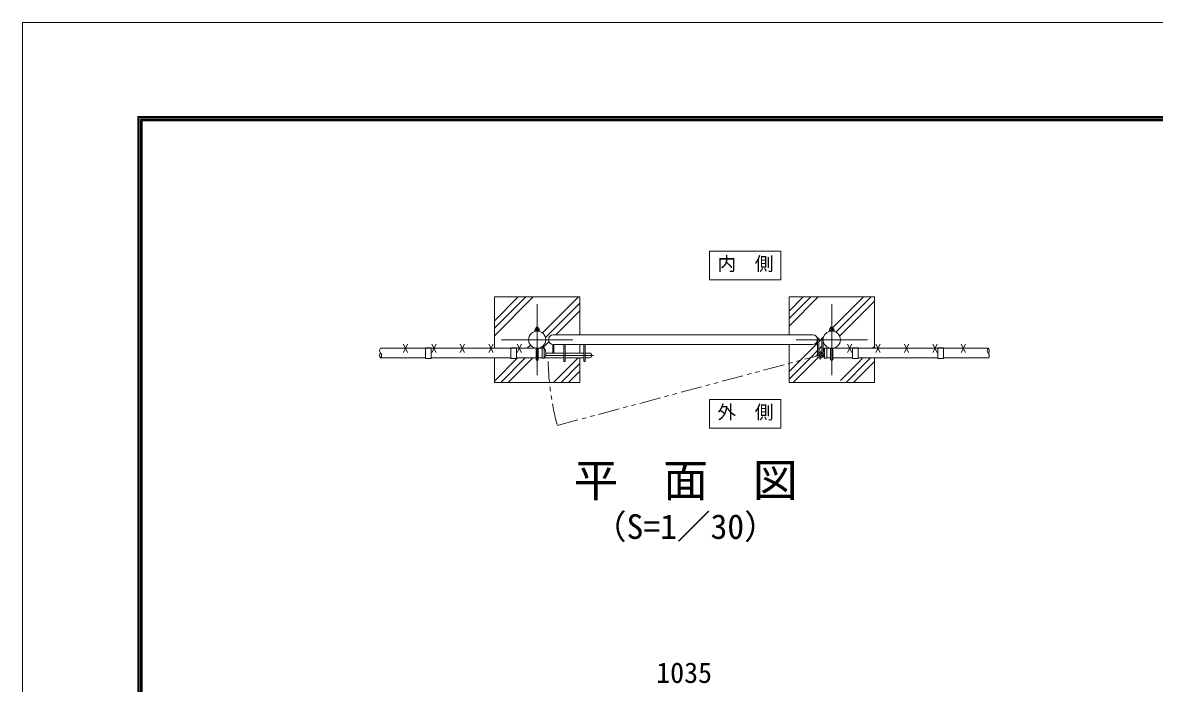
# Model space of a CAD drawing. Units: millimetres, scale not verified. Extents: x -6300 to 6300, y -4455 to 4455.
# Drawn here: x -6300 to -2324, y 2133 to 4455 of the extents above; entities that cross this region are included whole.
import ezdxf
from ezdxf.enums import TextEntityAlignment as Align

# ---------------------------------------------------------------- set-up
doc = ezdxf.new("R2010")
doc.units = ezdxf.units.MM
doc.header["$LTSCALE"] = 30
for name, pattern in [('DASHED', [7.5, 6, -1.5]), ('USER1', [50.8, 31.75, -6.35, 6.35, -6.35]), ('USER2', [5, 2.5, -0.5, 0.5, -0.5, 0.5, -0.5])]:
    doc.linetypes.add(name, pattern=pattern)
for name, color, linetype, lineweight in [('0-0_D-DCR-HCH', 7, 'Continuous', 9), ('0-1_D-STR1', 1, 'Continuous', 18), ('0-2_D-STR3', 3, 'Continuous', 13), ('0-3_D-BMK', 2, 'USER1', 13), ('0-4_D-STR4', 7, 'Continuous', 9), ('0-6_D-STR-TXT', 7, 'Continuous', 9), ('0-7_D-STR-DIM', 7, 'Continuous', 9), ('0-9_D-TTL-TXT', 7, 'Continuous', 18), ('0-A_D-TTL', 7, 'Continuous', 9)]:
    doc.layers.add(name, color=color, linetype=linetype, lineweight=lineweight)
doc.styles.add('ＭＳ ゴシック', font='')
doc.styles.get('ＭＳ ゴシック').set_extended_font_data('MS Gothic')

msp = doc.modelspace()

# ---------------------------------------------------------------- linework, layer by layer
at = {"layer": '0-0_D-DCR-HCH'}
for p, q in [((-4642.24, 3354.59), (-4505.91, 3490.91)), ((-4642.24, 3381.1), (-4532.43, 3490.91)), ((-4642.24, 3407.62), (-4558.95, 3490.91)), ((-4473.27, 3364.46), (-4346.82, 3490.91)), ((-4463, 3348.21), (-4342.24, 3468.97)), ((-3607.24, 3388.36), (-3504.69, 3490.91)), ((-3607.24, 3414.88), (-3531.21, 3490.91)), ((-3607.24, 3441.4), (-3557.72, 3490.91)), ((-3453.33, 3383.18), (-3345.59, 3490.91)), ((-3442.63, 3367.36), (-3319.08, 3490.91)), ((-3429.9, 3353.57), (-3307.24, 3476.23)), ((-4426.78, 3357.91), (-4342.24, 3442.45)), ((-3490.59, 3345.91), (-3485.79, 3350.72)), ((-3467, 3369.5), (-3464.74, 3371.76)), ((-4527.07, 3310.66), (-4515.74, 3321.99)), ((-4500.55, 3310.66), (-4499.54, 3311.68)), ((-4473.53, 3311.16), (-4450.87, 3333.82)), ((-3502.99, 3307), (-3491.99, 3318)), ((-3313.71, 3310.66), (-3307.24, 3317.13)), ((-4642.24, 3195.49), (-4561.07, 3276.66)), ((-4620.3, 3190.91), (-4534.55, 3276.66)), ((-4593.78, 3190.91), (-4508.03, 3276.66)), ((-4434.68, 3190.91), (-4347.93, 3277.66)), ((-3592.56, 3190.91), (-3504.07, 3279.4)), ((-4408.17, 3190.91), (-4342.24, 3256.84)), ((-4381.65, 3190.91), (-4342.24, 3230.32))]:
    msp.add_line(p, q, dxfattribs=at)
for points in [[(-3502.99, 3333.51), (-3495.59, 3340.91), (-3491.99, 3344.51)], [(-3607.24, 3229.26), (-3568.62, 3267.88), (-3507.49, 3329.01)], [(-3607.24, 3202.75), (-3532.42, 3277.57), (-3507.49, 3302.5)], [(-3426.99, 3197.38), (-3363.46, 3260.91), (-3347.71, 3276.66)], [(-3406.94, 3190.91), (-3336.94, 3260.91), (-3321.19, 3276.66)], [(-3380.43, 3190.91), (-3310.43, 3260.91), (-3307.24, 3264.1)]]:
    msp.add_lwpolyline(points, dxfattribs=at)
at = {"layer": '0-1_D-STR1'}
for p, q in [((-4435.49, 3357.91), (-3524.49, 3357.91)), ((-5042.24, 3310.66), (-4884.74, 3310.66)), ((-4864.74, 3310.66), (-4584.74, 3310.66)), ((-4564.74, 3310.66), (-4496.24, 3310.66)), ((-4488.24, 3310.66), (-4475.24, 3310.66)), ((-4466.91, 3311.16), (-4475.24, 3311.16)), ((-4475.24, 3311.16), (-4475.24, 3276.16)), ((-4467.24, 3311.16), (-4467.24, 3276.16)), ((-4435.49, 3323.91), (-3524.49, 3323.91)), ((-3482.58, 3311.16), (-3474.24, 3311.16)), ((-3482.24, 3311.16), (-3482.24, 3276.16)), ((-3474.24, 3311.16), (-3474.24, 3276.16)), ((-3461.24, 3310.66), (-3474.24, 3310.66)), ((-3384.74, 3310.66), (-3426.99, 3310.66)), ((-3084.74, 3310.66), (-3364.74, 3310.66)), ((-2907.24, 3310.66), (-3064.74, 3310.66)), ((-5042.24, 3276.66), (-4884.74, 3276.66)), ((-4864.74, 3276.66), (-4584.74, 3276.66)), ((-4564.74, 3276.66), (-4496.24, 3276.66)), ((-4488.24, 3276.66), (-4475.24, 3276.66)), ((-4466.91, 3276.16), (-4475.24, 3276.16)), ((-3482.58, 3276.16), (-3474.24, 3276.16)), ((-3461.24, 3276.66), (-3474.24, 3276.66)), ((-3384.74, 3276.66), (-3453.24, 3276.66)), ((-3084.74, 3276.66), (-3364.74, 3276.66)), ((-2907.24, 3276.66), (-3064.74, 3276.66))]:
    msp.add_line(p, q, dxfattribs=at)
for centre in [(-4492.24, 3340.91), (-3457.24, 3340.91)]:
    msp.add_circle(centre, 30.25, dxfattribs=at)
for centre, radius, start, end in [((-4435.49, 3340.91), 17, 90, 270), ((-3524.49, 3340.91), 17, 270, 90), ((-4466.91, 3310.16), 1, 32.29827, 90), ((-4497.47, 3293.66), 35.72, 331.52136, 28.47864), ((-3452.02, 3293.66), 35.72, 151.52136, 208.47864), ((-3482.58, 3310.16), 1, 90, 147.70173), ((-4466.91, 3277.16), 1, 270, 327.70173), ((-3482.58, 3277.16), 1, 212.29827, 270)]:
    msp.add_arc(centre, radius, start, end, dxfattribs=at)
at = {"layer": '0-2_D-STR3'}
for p, q in [((-4496.24, 3379.26), (-4496.24, 3383.46)), ((-4495.54, 3379.26), (-4495.54, 3384.16)), ((-4495.04, 3384.66), (-4489.44, 3384.66)), ((-4488.24, 3383.46), (-4489.44, 3384.66)), ((-4488.94, 3379.26), (-4488.94, 3384.16)), ((-4488.24, 3379.26), (-4488.24, 3383.46)), ((-3461.24, 3379.26), (-3461.24, 3383.46)), ((-3460.54, 3379.26), (-3460.54, 3384.16)), ((-3460.04, 3384.66), (-3454.44, 3384.66)), ((-3453.24, 3383.46), (-3454.44, 3384.66)), ((-3453.94, 3379.26), (-3453.94, 3384.16)), ((-3453.24, 3379.26), (-3453.24, 3383.46)), ((-4500.24, 3372.76), (-4484.24, 3372.76)), ((-4500.24, 3371.16), (-4500.24, 3372.76)), ((-4499.74, 3372.76), (-4499.74, 3378.56)), ((-4499.74, 3372.76), (-4484.74, 3372.76)), ((-4498.16, 3379.26), (-4486.6, 3379.26)), ((-4496.24, 3370.9), (-4496.24, 3371.16)), ((-4495.99, 3378.56), (-4495.99, 3372.76)), ((-4488.49, 3378.56), (-4488.49, 3372.76)), ((-4488.24, 3370.9), (-4488.24, 3371.16)), ((-4484.74, 3372.76), (-4484.74, 3378.56)), ((-3507.49, 3286.91), (-3507.49, 3345.91)), ((-3502.99, 3345.91), (-3507.49, 3345.91)), ((-3502.99, 3295.27), (-3502.99, 3345.91)), ((-3491.99, 3345.91), (-3491.99, 3295.27)), ((-3491.99, 3345.91), (-3487.49, 3345.91)), ((-3487.49, 3345.91), (-3487.49, 3286.91)), ((-3465.24, 3372.76), (-3449.24, 3372.76)), ((-3465.24, 3371.16), (-3465.24, 3372.76)), ((-3464.74, 3372.76), (-3464.74, 3378.56)), ((-3464.74, 3372.76), (-3449.74, 3372.76)), ((-3463.16, 3379.26), (-3451.6, 3379.26)), ((-3461.24, 3370.9), (-3461.24, 3371.16)), ((-3460.99, 3378.56), (-3460.99, 3372.76)), ((-3453.49, 3378.56), (-3453.49, 3372.76)), ((-3453.24, 3370.9), (-3453.24, 3371.16)), ((-3449.74, 3372.76), (-3449.74, 3378.56)), ((-5042.24, 3310.66), (-4492.24, 3310.66)), ((-4947.24, 3295.66), (-4962.24, 3325.66)), ((-4947.24, 3325.66), (-4962.24, 3295.66)), ((-4884.74, 3312.66), (-4884.74, 3274.66)), ((-4884.74, 3312.66), (-4864.74, 3312.66)), ((-4864.74, 3312.66), (-4864.74, 3274.66)), ((-4847.24, 3295.66), (-4862.24, 3325.66)), ((-4847.24, 3325.66), (-4862.24, 3295.66)), ((-4747.24, 3295.66), (-4762.24, 3325.66)), ((-4747.24, 3325.66), (-4762.24, 3295.66)), ((-4647.24, 3295.66), (-4662.24, 3325.66)), ((-4647.24, 3325.66), (-4662.24, 3295.66)), ((-4584.74, 3312.66), (-4584.74, 3274.66)), ((-4584.74, 3312.66), (-4564.74, 3312.66)), ((-4564.74, 3312.66), (-4564.74, 3274.66)), ((-4547.24, 3295.66), (-4562.24, 3325.66)), ((-4547.24, 3325.66), (-4562.24, 3295.66)), ((-4496.24, 3272.29), (-4496.24, 3310.93)), ((-4488.24, 3272.29), (-4488.24, 3310.93)), ((-4437.74, 3323.91), (-4437.74, 3293.66)), ((-4433.24, 3323.91), (-4437.74, 3323.91)), ((-4433.24, 3323.91), (-4433.24, 3293.66)), ((-4398.49, 3323.91), (-4398.49, 3264.66)), ((-4393.99, 3323.91), (-4393.99, 3264.66)), ((-4328.49, 3323.91), (-4328.49, 3264.66)), ((-4323.99, 3323.91), (-4323.99, 3264.66)), ((-3461.24, 3272.29), (-3461.24, 3310.93)), ((-2907.24, 3310.66), (-3457.24, 3310.66)), ((-3453.24, 3272.29), (-3453.24, 3310.93)), ((-3402.24, 3295.66), (-3387.24, 3325.66)), ((-3402.24, 3325.66), (-3387.24, 3295.66)), ((-3384.74, 3312.66), (-3384.74, 3274.66)), ((-3364.74, 3312.66), (-3384.74, 3312.66)), ((-3364.74, 3312.66), (-3364.74, 3274.66)), ((-3302.24, 3295.66), (-3287.24, 3325.66)), ((-3302.24, 3325.66), (-3287.24, 3295.66)), ((-3202.24, 3295.66), (-3187.24, 3325.66)), ((-3202.24, 3325.66), (-3187.24, 3295.66)), ((-3102.24, 3295.66), (-3087.24, 3325.66)), ((-3102.24, 3325.66), (-3087.24, 3295.66)), ((-3084.74, 3312.66), (-3084.74, 3274.66)), ((-3064.74, 3312.66), (-3084.74, 3312.66)), ((-3064.74, 3312.66), (-3064.74, 3274.66)), ((-3002.24, 3295.66), (-2987.24, 3325.66)), ((-3002.24, 3325.66), (-2987.24, 3295.66)), ((-4884.74, 3274.66), (-4864.74, 3274.66)), ((-4584.74, 3274.66), (-4564.74, 3274.66)), ((-4465.53, 3277.66), (-4398.49, 3277.66)), ((-4461.74, 3293.66), (-4398.49, 3293.66)), ((-4398.49, 3264.66), (-4393.99, 3264.66)), ((-4393.99, 3293.66), (-4328.49, 3293.66)), ((-4393.99, 3277.66), (-4328.49, 3277.66)), ((-4328.49, 3264.66), (-4323.99, 3264.66)), ((-4323.99, 3293.66), (-4308.49, 3293.66)), ((-4323.99, 3277.66), (-4308.49, 3277.66)), ((-3364.74, 3274.66), (-3384.74, 3274.66)), ((-3064.74, 3274.66), (-3084.74, 3274.66))]:
    msp.add_line(p, q, dxfattribs=at)
for points in [[(-4495.04, 3384.66), (-4496.24, 3383.46), (-4488.24, 3383.46)], [(-3460.04, 3384.66), (-3461.24, 3383.46), (-3453.24, 3383.46)], [(-4500.24, 3371.16), (-4484.24, 3371.16), (-4484.24, 3372.76)], [(-3465.24, 3371.16), (-3449.24, 3371.16), (-3449.24, 3372.76)]]:
    msp.add_lwpolyline(points, dxfattribs=at)
for radius in [10, 5.5]:
    msp.add_circle((-3497.49, 3286.91), radius, dxfattribs=at)
for centre, radius, start, end in [((-4497.87, 3376.47), 2.81, 48.21899, 131.78101), ((-4492.24, 3368.87), 10.39, 68.85295, 111.14705), ((-4486.62, 3376.4), 2.86, 49.0514, 130.9486), ((-3462.87, 3376.47), 2.81, 48.21899, 131.78101), ((-3457.24, 3368.87), 10.39, 68.85295, 111.14705), ((-3451.62, 3376.4), 2.86, 49.0514, 130.9486), ((-4308.49, 3285.66), 8, 270, 90)]:
    msp.add_arc(centre, radius, start, end, dxfattribs=at)
at = {"layer": '0-2_D-STR3', "linetype": 'DASHED'}
for centre in [(-4492.24, 3272.29), (-3457.24, 3272.29)]:
    msp.add_arc(centre, 4, 180, 0, dxfattribs=at)
at = {"layer": '0-3_D-BMK'}
for p, q in [((-4492.24, 3215.91), (-4492.24, 3465.91)), ((-3457.24, 3215.91), (-3457.24, 3465.91)), ((-4617.24, 3340.91), (-4367.24, 3340.91)), ((-3582.24, 3340.91), (-3332.24, 3340.91)), ((-3497.49, 3271.38), (-3497.49, 3302.45)), ((-4462.65, 3285.66), (-4293.82, 3285.66)), ((-3513.02, 3286.91), (-3481.96, 3286.91))]:
    msp.add_line(p, q, dxfattribs=at)
at = {"layer": '0-3_D-BMK', "linetype": 'USER2'}
msp.add_line((-4421.52, 3039.69), (-3497.49, 3286.91), dxfattribs=at)
msp.add_arc((-3497.49, 3286.91), 956.52, 181.33289, 194.97898, dxfattribs=at)
at = {"layer": '0-4_D-STR4'}
for p, q in [((-4642.24, 3490.91), (-4642.24, 3310.66)), ((-3607.24, 3490.91), (-3607.24, 3357.91)), ((-4342.24, 3293.66), (-4342.24, 3323.91))]:
    msp.add_line(p, q, dxfattribs=at)
for points in [[(-4342.24, 3357.91), (-4342.24, 3490.91), (-4642.24, 3490.91)], [(-3307.24, 3310.66), (-3307.24, 3490.91), (-3607.24, 3490.91)], [(-3607.24, 3323.91), (-3607.24, 3190.91), (-3307.24, 3190.91), (-3307.24, 3276.66)], [(-4642.24, 3276.66), (-4642.24, 3190.91), (-4342.24, 3190.91), (-4342.24, 3277.66)]]:
    msp.add_lwpolyline(points, dxfattribs=at)
at = {"layer": '0-6_D-STR-TXT'}
for points in [[(-3636.71, 3651.58), (-3636.71, 3551.58), (-3886.71, 3551.58), (-3886.71, 3651.58)], [(-3636.71, 3030.24), (-3636.71, 3130.24), (-3886.71, 3130.24), (-3886.71, 3030.24)]]:
    msp.add_lwpolyline(points, close=True, dxfattribs=at)
at = {"layer": '0-7_D-STR-DIM'}
for centre, start, end in [((-5033.69, 3302.16), 135.18146, 224.81854), ((-2898.69, 3302.16), 135.18146, 224.81854), ((-2915.8, 3302.16), 315.18146, 44.81854), ((-5033.69, 3285.16), 135.18146, 224.81854), ((-5050.8, 3285.16), 315.18146, 44.81854), ((-2915.8, 3285.16), 315.18146, 44.81854)]:
    msp.add_arc(centre, 12.06, start, end, dxfattribs=at)
at = {"layer": '0-A_D-TTL', "color": 2, "lineweight": 18}
msp.add_lwpolyline([(-6300, 4455), (6300, 4455), (6300, -4455), (-6300, -4455)], close=True, dxfattribs=at)
at = {"layer": '0-A_D-TTL'}
for points in [[(-5895, 4125), (5895, 4125), (5895, -4125), (-5895, -4125)], [(-5891.25, 4121.25), (5891.25, 4121.25), (5891.25, -4121.25), (-5891.25, -4121.25)], [(-5887.5, 4117.5), (5887.5, 4117.5), (5887.5, -4117.5), (-5887.5, -4117.5)], [(-5883.75, 4113.75), (5883.75, 4113.75), (5883.75, -4113.75), (-5883.75, -4113.75)], [(-5880, 4110), (5880, 4110), (5880, -4110), (-5880, -4110)]]:
    msp.add_lwpolyline(points, close=True, dxfattribs=at)

# ---------------------------------------------------------------- texts
at = {"layer": '0-6_D-STR-TXT', "style": 'ＭＳ ゴシック'}
for s, p in [('内\u3000側', (-3859.17, 3569.11)), ('外\u3000側', (-3859.17, 3047.77))]:
    msp.add_text(s, height=48.17, dxfattribs=at).set_placement(p, align=Align.BOTTOM_LEFT)
at = {"layer": '0-7_D-STR-DIM', "style": 'ＭＳ ゴシック'}
msp.add_text('1035', height=72.14, dxfattribs=at).set_placement((-4074.12, 2113.07), align=Align.BOTTOM_LEFT)
at = {"layer": '0-9_D-TTL-TXT', "style": 'ＭＳ ゴシック'}
for s, height, p in [('平\u3000面\u3000図', 115.5, (-4364.59, 2754.61)), ('（S=1／30）', 86.66, (-4296.37, 2614.82))]:
    msp.add_text(s, height=height, dxfattribs=at).set_placement(p, align=Align.BOTTOM_LEFT)

doc.saveas('drawing.dxf')
